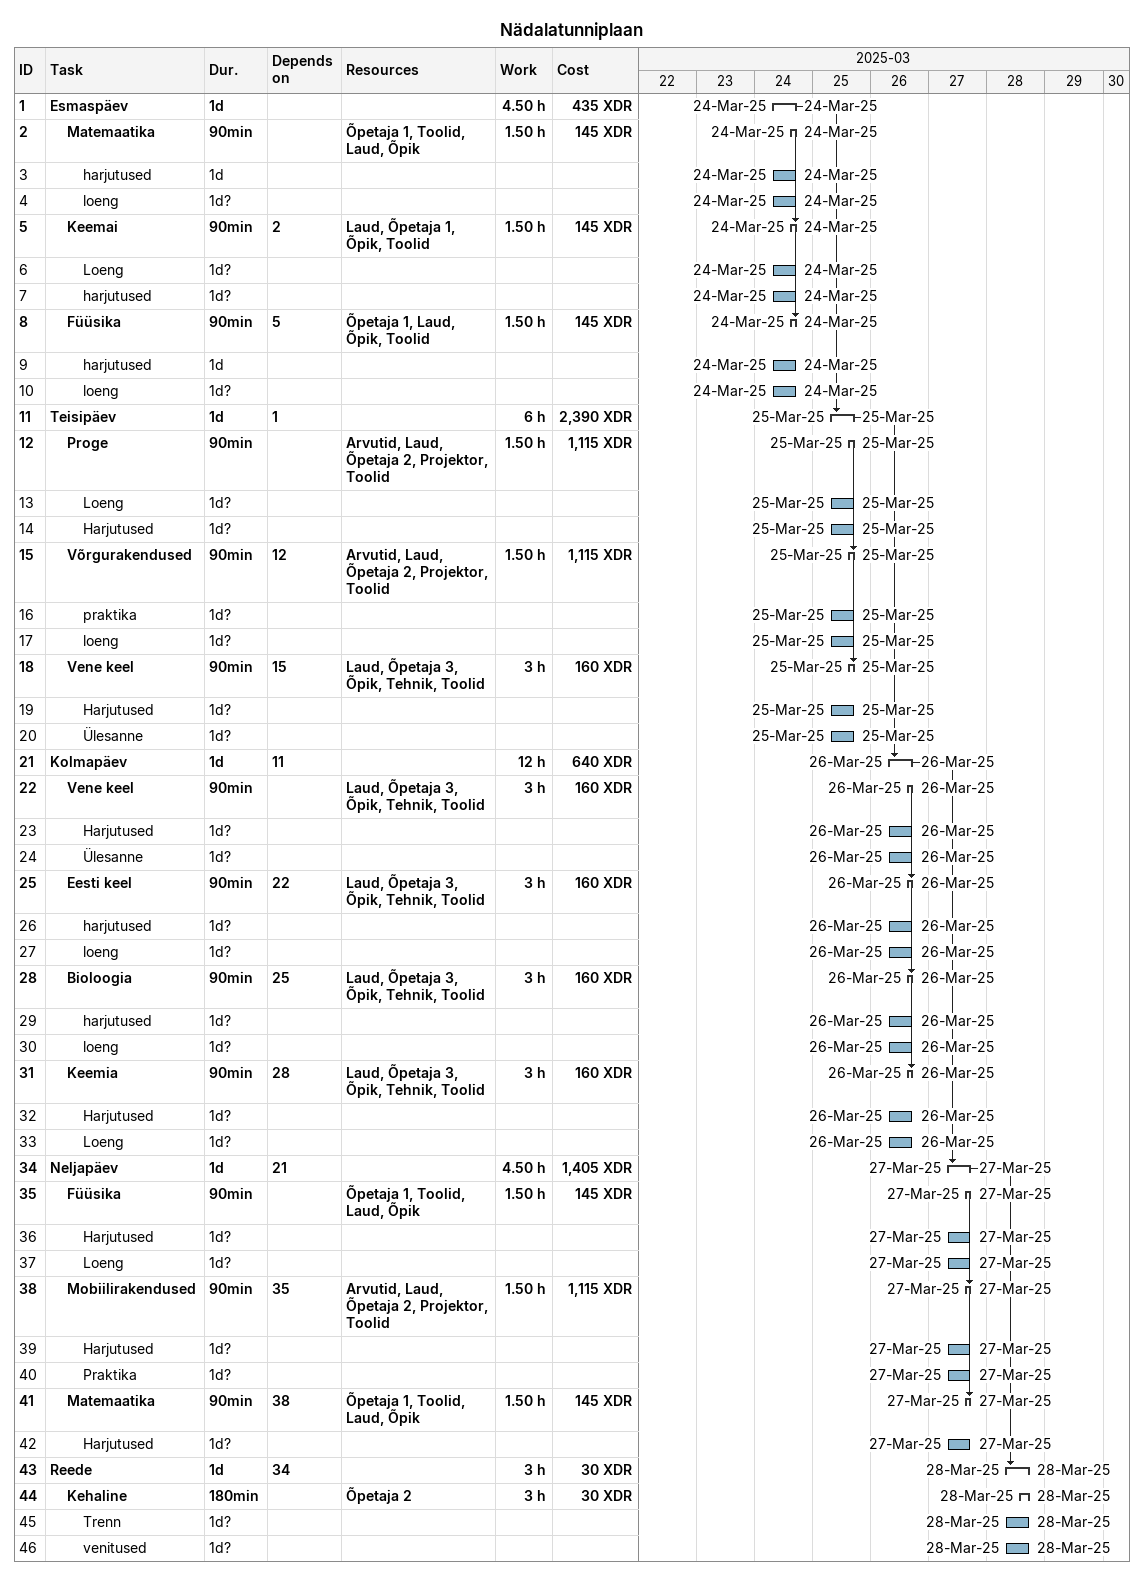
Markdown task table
Nädalatunniplaan

| ID | Level | Task | Duration | Start | Finish | Predecessors | Resources | Work (h) | Cost (XDR) |
|---|---|---|---|---|---|---|---|---|---|
| 1 | 1 | **Esmaspäev** | 1d | 2025-03-24 | 2025-03-24 |  |  | 4.50 | 435 |
| 2 | 2 | **Matemaatika** | 90min | 2025-03-24 | 2025-03-24 |  | Õpetaja 1, Toolid, Laud, Õpik | 1.50 | 145 |
| 3 | 3 | harjutused | 1d | 2025-03-24 | 2025-03-24 |  |  |  |  |
| 4 | 3 | loeng | 1d? | 2025-03-24 | 2025-03-24 |  |  |  |  |
| 5 | 2 | **Keemai** | 90min | 2025-03-24 | 2025-03-24 | 2 | Laud, Õpetaja 1, Õpik, Toolid | 1.50 | 145 |
| 6 | 3 | Loeng | 1d? | 2025-03-24 | 2025-03-24 |  |  |  |  |
| 7 | 3 | harjutused | 1d? | 2025-03-24 | 2025-03-24 |  |  |  |  |
| 8 | 2 | **Füüsika** | 90min | 2025-03-24 | 2025-03-24 | 5 | Õpetaja 1, Laud, Õpik, Toolid | 1.50 | 145 |
| 9 | 3 | harjutused | 1d | 2025-03-24 | 2025-03-24 |  |  |  |  |
| 10 | 3 | loeng | 1d? | 2025-03-24 | 2025-03-24 |  |  |  |  |
| 11 | 1 | **Teisipäev** | 1d | 2025-03-25 | 2025-03-25 | 1 |  | 6 | 2390 |
| 12 | 2 | **Proge** | 90min | 2025-03-25 | 2025-03-25 |  | Arvutid, Laud, Õpetaja 2, Projektor, Toolid | 1.50 | 1115 |
| 13 | 3 | Loeng | 1d? | 2025-03-25 | 2025-03-25 |  |  |  |  |
| 14 | 3 | Harjutused | 1d? | 2025-03-25 | 2025-03-25 |  |  |  |  |
| 15 | 2 | **Võrgurakendused** | 90min | 2025-03-25 | 2025-03-25 | 12 | Arvutid, Laud, Õpetaja 2, Projektor, Toolid | 1.50 | 1115 |
| 16 | 3 | praktika | 1d? | 2025-03-25 | 2025-03-25 |  |  |  |  |
| 17 | 3 | loeng | 1d? | 2025-03-25 | 2025-03-25 |  |  |  |  |
| 18 | 2 | **Vene keel** | 90min | 2025-03-25 | 2025-03-25 | 15 | Laud, Õpetaja 3, Õpik, Tehnik, Toolid | 3 | 160 |
| 19 | 3 | Harjutused | 1d? | 2025-03-25 | 2025-03-25 |  |  |  |  |
| 20 | 3 | Ülesanne | 1d? | 2025-03-25 | 2025-03-25 |  |  |  |  |
| 21 | 1 | **Kolmapäev** | 1d | 2025-03-26 | 2025-03-26 | 11 |  | 12 | 640 |
| 22 | 2 | **Vene keel** | 90min | 2025-03-26 | 2025-03-26 |  | Laud, Õpetaja 3, Õpik, Tehnik, Toolid | 3 | 160 |
| 23 | 3 | Harjutused | 1d? | 2025-03-26 | 2025-03-26 |  |  |  |  |
| 24 | 3 | Ülesanne | 1d? | 2025-03-26 | 2025-03-26 |  |  |  |  |
| 25 | 2 | **Eesti keel** | 90min | 2025-03-26 | 2025-03-26 | 22 | Laud, Õpetaja 3, Õpik, Tehnik, Toolid | 3 | 160 |
| 26 | 3 | harjutused | 1d? | 2025-03-26 | 2025-03-26 |  |  |  |  |
| 27 | 3 | loeng | 1d? | 2025-03-26 | 2025-03-26 |  |  |  |  |
| 28 | 2 | **Bioloogia** | 90min | 2025-03-26 | 2025-03-26 | 25 | Laud, Õpetaja 3, Õpik, Tehnik, Toolid | 3 | 160 |
| 29 | 3 | harjutused | 1d? | 2025-03-26 | 2025-03-26 |  |  |  |  |
| 30 | 3 | loeng | 1d? | 2025-03-26 | 2025-03-26 |  |  |  |  |
| 31 | 2 | **Keemia** | 90min | 2025-03-26 | 2025-03-26 | 28 | Laud, Õpetaja 3, Õpik, Tehnik, Toolid | 3 | 160 |
| 32 | 3 | Harjutused | 1d? | 2025-03-26 | 2025-03-26 |  |  |  |  |
| 33 | 3 | Loeng | 1d? | 2025-03-26 | 2025-03-26 |  |  |  |  |
| 34 | 1 | **Neljapäev** | 1d | 2025-03-27 | 2025-03-27 | 21 |  | 4.50 | 1405 |
| 35 | 2 | **Füüsika** | 90min | 2025-03-27 | 2025-03-27 |  | Õpetaja 1, Toolid, Laud, Õpik | 1.50 | 145 |
| 36 | 3 | Harjutused | 1d? | 2025-03-27 | 2025-03-27 |  |  |  |  |
| 37 | 3 | Loeng | 1d? | 2025-03-27 | 2025-03-27 |  |  |  |  |
| 38 | 2 | **Mobiilirakendused** | 90min | 2025-03-27 | 2025-03-27 | 35 | Arvutid, Laud, Õpetaja 2, Projektor, Toolid | 1.50 | 1115 |
| 39 | 3 | Harjutused | 1d? | 2025-03-27 | 2025-03-27 |  |  |  |  |
| 40 | 3 | Praktika | 1d? | 2025-03-27 | 2025-03-27 |  |  |  |  |
| 41 | 2 | **Matemaatika** | 90min | 2025-03-27 | 2025-03-27 | 38 | Õpetaja 1, Toolid, Laud, Õpik | 1.50 | 145 |
| 42 | 3 | Harjutused | 1d? | 2025-03-27 | 2025-03-27 |  |  |  |  |
| 43 | 1 | **Reede** | 1d | 2025-03-28 | 2025-03-28 | 34 |  | 3 | 30 |
| 44 | 2 | **Kehaline** | 180min | 2025-03-28 | 2025-03-28 |  | Õpetaja 2 | 3 | 30 |
| 45 | 3 | Trenn | 1d? | 2025-03-28 | 2025-03-28 |  |  |  |  |
| 46 | 3 | venitused | 1d? | 2025-03-28 | 2025-03-28 |  |  |  |  |
